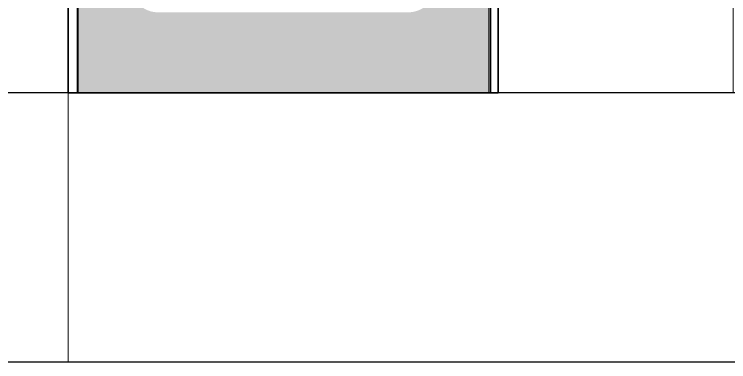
# Model space of a CAD drawing. Header units: millimetres. Extents: x 35877 to 3066687, y -650199 to -40525.
# Drawn here: x 147980.7 to 148060.4, y -178645.7 to -178606.9 of the extents above; entities that cross this region are included whole.
import ezdxf

# ---------------------------------------------------------------- set-up
doc = ezdxf.new("R2010")
doc.units = ezdxf.units.MM
doc.header["$MEASUREMENT"] = 0
doc.linetypes.add('DASHED', pattern=[0.75, 0.5, -0.25])
for name, color, linetype, lineweight in [('A8_FURNITURE', 32, 'Continuous', 30), ('dim05', 1, 'Continuous', 13), ('ELEVATION', 250, 'Continuous', 9), ('Elevation 4.5', 206, 'Continuous', 5), ('FURNITURE', 32, 'Continuous', 9), ('furniture dimensions', 1, 'DASHED', 0), ('wall', 7, 'Continuous', 30)]:
    doc.layers.add(name, color=color, linetype=linetype, lineweight=lineweight)

msp = doc.modelspace()

# ---------------------------------------------------------------- hatches: boundary and pattern name
at = {"layer": 'dim05', "lineweight": 0, "true_color": 0xa47149, "transparency": 33554630}
h = msp.add_hatch(color=35, dxfattribs=at)
h.dxf.hatch_style = 1
h.paths.add_polyline_path([(148033.6782, -178523.7304), (147987.6861, -178523.7304), (147987.6937, -178615.6897), (148033.6858, -178615.6897), (148033.6846, -178600.7912), (148027.6858, -178600.7912), (148027.6858, -178603.6897, -0.4142136), (148024.6858, -178606.6897), (147996.6883, -178606.6897, -0.4142136), (147993.6883, -178603.6897), (147993.6883, -178534.6956, -0.4142136), (147996.6883, -178531.6956), (148024.6858, -178531.6956, -0.4142136), (148027.6858, -178534.6956), (148027.6858, -178561.5913), (148033.6813, -178561.5913)])

# ---------------------------------------------------------------- linework, layer by layer
at = {"layer": 'A8_FURNITURE', "linetype": 'ByBlock', "lineweight": 15, "transparency": 33554687}
msp.add_line((148019.8521, -178615.7215, -0.0509), (148019.8521, -178615.7107, -0.0509), dxfattribs=at)
at = {"layer": 'A8_FURNITURE', "linetype": 'ByBlock', "lineweight": 20, "transparency": 33554687}
msp.add_line((148027.8521, -178615.7215, -0.0509), (148027.8521, -178615.7169, -0.0509), dxfattribs=at)
at = {"layer": 'A8_FURNITURE', "linetype": 'ByBlock', "transparency": 33554687, "elevation": -0.0509}
for points in [[(148033.8521, -178615.7215), (147987.7937, -178615.6861), (147987.8589, -178523.6702)], [(147987.8597, -178523.6702), (148033.9193, -178523.7092), (148033.8521, -178615.7223)]]:
    msp.add_lwpolyline(points, dxfattribs=at)
at = {"layer": 'ELEVATION', "color": 18, "true_color": 0x000000, "transparency": 33554687}
msp.add_line((147986.6937, -178645.6897, -0.0509), (147986.6937, -178522.6897, -0.0509), dxfattribs=at)
at = {"layer": 'Elevation 4.5', "color": 18, "lineweight": 30, "true_color": 0x000000, "transparency": 33554687}
msp.add_line((148034.6858, -178615.6897, -0.0509), (148034.6782, -178522.7304, -0.0509), dxfattribs=at)
at = {"layer": 'Elevation 4.5', "color": 18, "lineweight": 30, "true_color": 0x000000, "transparency": 33554687, "elevation": -0.0509}
msp.add_lwpolyline([(148034.6782, -178522.7304), (147986.6861, -178522.7304), (147986.6937, -178615.6897), (148034.6858, -178615.6897)], close=True, dxfattribs=at)
at = {"layer": 'FURNITURE', "color": 18, "lineweight": 30, "true_color": 0x000000, "transparency": 33554687, "elevation": -0.0509}
for points in [[(147986.6937, -178522.6897), (147986.6937, -178615.6897), (147977.6937, -178615.6897), (147977.6937, -178491.6897), (147986.6937, -178491.6897)], [(147986.6937, -178491.6897), (148145.6937, -178491.6897), (148145.6937, -178633.6897), (148133.6937, -178633.6897), (148133.6937, -178627.6897), (148121.6937, -178627.6897), (148121.6937, -178621.6897), (148109.6937, -178621.6897), (148109.6937, -178615.6897), (147986.6937, -178615.6897), (147986.6937, -178522.6897)], [(147973.1072, -178645.6897), (148164.239, -178645.6897), (148164.239, -178639.6897), (148145.6937, -178639.6897), (148145.6937, -178633.6897), (148133.6937, -178633.6897), (148133.6937, -178627.6897), (148121.6937, -178627.6897), (148121.6937, -178621.6897), (148109.6937, -178621.6897), (148109.6937, -178615.6897), (147986.6937, -178615.6897), (147986.6937, -178615.6897), (147973.1072, -178615.6897)]]:
    msp.add_lwpolyline(points, dxfattribs=at)
at = {"layer": 'FURNITURE', "lineweight": 30, "transparency": 33554687, "elevation": -0.0509}
msp.add_lwpolyline([(148033.6858, -178615.6897), (148033.6782, -178523.7304), (147987.6861, -178523.7304), (147987.6937, -178615.6897)], dxfattribs=at)
at = {"layer": 'furniture dimensions', "color": 32, "linetype": 'ByBlock', "lineweight": 0, "transparency": 33554687, "elevation": -0.0509}
msp.add_lwpolyline([(148034.6937, -178491.6897), (148060.9437, -178491.6897), (148060.9437, -178615.6897), (148034.6937, -178615.6897)], close=True, dxfattribs=at)
at = {"layer": 'wall', "transparency": 33554687, "elevation": -0.0509}
msp.add_lwpolyline([(147986.6937, -178522.6897), (148034.6937, -178522.6897), (148034.6937, -178615.6897), (147986.6937, -178615.6897)], close=True, dxfattribs=at)

doc.saveas('drawing.dxf')
